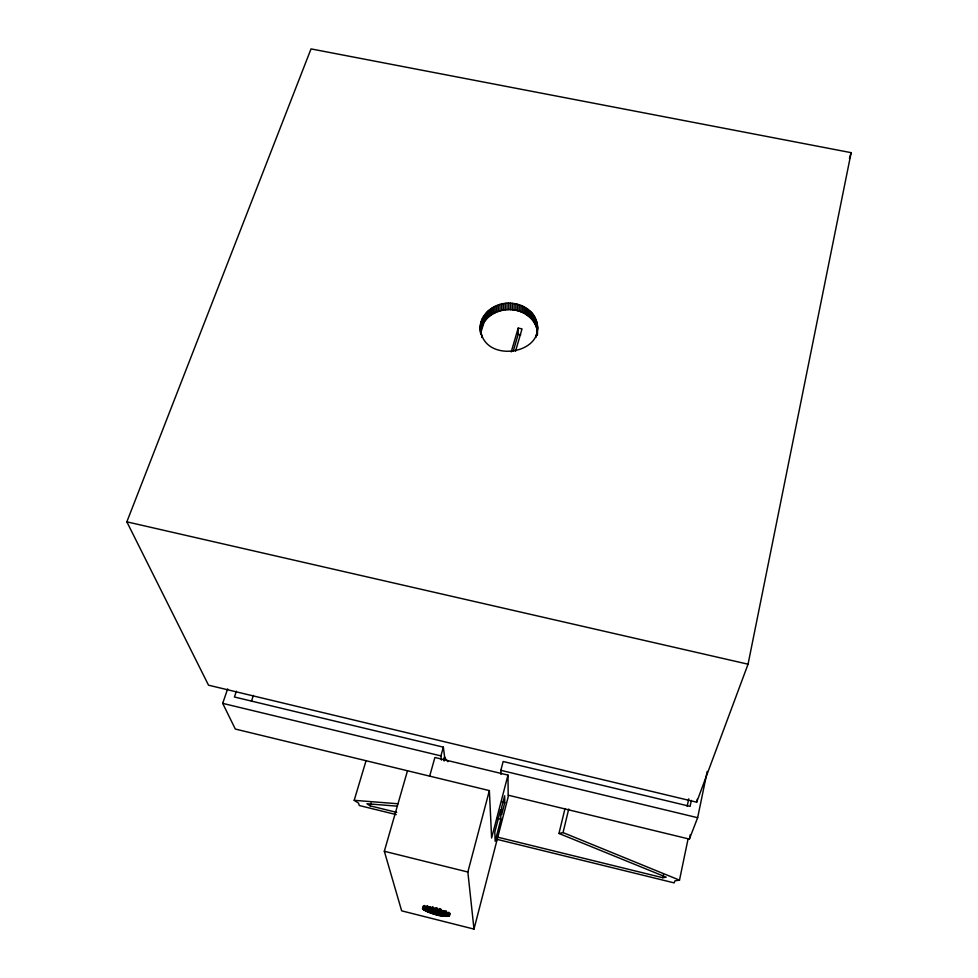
<?xml version="1.0" encoding="UTF-8"?>
<svg xmlns="http://www.w3.org/2000/svg" width="978" height="978" viewBox="0 0 978 978"><rect width="100%" height="100%" fill="white"/><g stroke="black" fill="none" stroke-linecap="round" stroke-linejoin="round"><path stroke-width="1.47" d="M537.387 334.892C538.23 321.884 526.286 311.53 514.098 310.05L514.098 303.62C497.203 300.112 476.946 313.987 480.504 332.544M515.834 310.356L515.846 303.926L514.098 303.62M517.533 310.759L517.57 304.329L515.846 303.926M513.279 351.053L518.157 334.329L518.193 328.107L522.032 328.901L515.492 351.31M519.208 311.261L519.257 304.83L517.57 304.329M520.846 311.835L520.895 305.417L519.257 304.83M522.435 312.508L522.496 306.077L520.895 305.417M523.976 313.253L524.049 306.835L522.496 306.077M525.455 314.085L525.528 307.667L524.049 306.835M526.873 314.989L526.959 308.571L525.528 307.667M528.218 315.967L528.316 309.561L526.959 308.571M529.489 317.019L529.587 310.613L528.316 309.561M530.675 318.131L530.785 311.737L529.587 310.613M531.787 319.317L531.91 312.923L530.785 311.737M532.802 320.539L532.924 314.158L531.91 312.923M533.731 321.835L533.866 315.454L532.924 314.158M533.866 315.454C554.709 353.07 481.946 367.129 480.32 327.483M534.55 323.168L534.697 316.786M535.284 324.537L535.431 318.168M535.907 325.955L536.054 319.586M536.237 337.068L536.299 334.562M536.433 327.398L536.58 321.041M536.849 328.865L536.995 322.52M537.044 335.381L537.142 331.591M537.142 330.356L537.301 324.011M537.277 335.136L537.497 325.527M537.509 329.574L537.582 327.043M514.098 310.05C499.611 307.41 481.922 316.542 480.601 332.3L480.381 325.967M748.048 664.196L851.153 152.666L311.028 48.9L126.847 521.836L208.522 685.187L696.678 802.18L748.048 664.196L126.847 521.836M508.34 795.224L689.38 839.1L697.644 817.706L707.204 771.446M496.751 839.295L674.135 882.877L674.942 880.836L679.49 880.151L688.121 838.672M696.678 802.18L697.302 799.197M689.38 839.1L690.309 834.613M687.167 806.324L688.732 798.843M691.348 800.42L690.089 806.385L503.157 761.507L500.846 770.322L500.944 774.417M497.264 837.07L662.803 877.718L663.439 874.723M662.803 877.718L666.177 877.193L558.964 833.464L565.015 808.537M558.964 833.464L563.035 832.584L568.731 809.026M429.611 776.324L434.904 757.485L507.985 775.102L491.616 838.024L489.367 790.591L235.307 729.05L222.691 703.365L227.654 688.915M504.77 802.645L501.665 814.625L501.506 807.889L504.66 795.762L504.77 802.645L502.215 802.033M500.858 819.307L495.161 841.263L494.807 832.119L500.602 809.772L500.858 819.307L497.02 818.366M407.496 770.75L384.33 851.276L401.652 910.836L473.988 929.1L508.205 796.777L507.985 775.102M473.988 929.1L467.851 872.034L489.367 790.591M443.168 916.105C462.068 916.826 433.083 906.472 428.853 907.217C410.21 906.594 439.024 916.814 443.168 916.105L444.574 910.848M444.122 916.215L445.528 910.958M445.027 916.3L446.433 911.044M445.858 916.362L446.922 912.413M446.64 916.386L447.692 912.437M447.337 916.374L448.389 912.425M447.973 916.325L449.024 912.376M448.511 916.252L449.22 913.623M448.975 916.154L449.684 913.513M449.354 916.019L450.051 913.379M436.689 914.833L438.107 909.589M437.826 915.102L439.587 908.55M438.951 915.359L440.711 908.794M440.051 915.579L441.457 910.335M441.127 915.787L442.533 910.53M442.166 915.958L443.572 910.714M431.115 913.171L432.887 906.618M432.19 913.538L433.609 908.293M433.303 913.88L434.721 908.635M434.428 914.21L436.188 907.657M435.552 914.528L437.325 907.975M424.232 910.139L425.308 906.19M424.868 910.506L425.943 906.569M425.577 910.885L427.007 905.628M426.359 911.264L427.789 906.019M427.203 911.655L428.278 907.718M428.107 912.046L429.538 906.789M429.061 912.425L430.491 907.181M430.075 912.804L431.494 907.56M422.52 908.77L423.242 906.141M422.814 909.088L423.535 906.459M423.205 909.43L424.281 905.481M423.67 909.772L424.758 905.824M441.469 760.077L440.907 755.896L443.352 747.155L234.427 696.996L236.395 691.214M443.816 759.918L444.623 757.045L443.352 747.155M443.926 760.444L444.623 757.045M444.134 760.982L444.733 757.571M511.225 351.897L518.193 328.107M396.75 812.388L370.149 805.86L371.004 802.95M849.43 158.497L851.153 152.666M396.237 814.601L359.281 805.517L358.523 803.134L354.195 800.322L365.968 761.031M480.54 333.62L484.966 319.06M251.468 701.177L253.412 695.395M354.195 800.322L397.948 803.769M397.202 806.165L366.921 803.745L370.149 805.86M518.157 334.329L520.699 334.867M222.691 703.365L440.907 755.896M500.846 770.322L697.644 817.706M384.33 851.276L467.851 872.034M563.035 832.584L679.49 880.151M447.9 761.679L444.929 758.121M480.553 324.451L480.773 330.784M480.821 332.019L480.907 334.549M481.738 320.014L481.946 326.371M481.237 321.469L481.445 327.826M481.714 334.977L481.799 337.483M480.834 322.948L481.054 329.293M483.059 317.19L483.254 323.559M482.337 318.584L482.545 324.953M484.782 314.525L484.966 320.918M483.865 315.833L484.061 322.214M485.785 313.278L485.968 319.659M488.071 310.931L488.23 317.337M486.885 312.08L487.056 318.473M489.33 309.867L489.489 316.273M490.675 308.852L490.822 315.271M492.081 307.923L492.215 314.341M493.56 307.068L493.682 313.486M495.1 306.297L495.21 312.716M496.69 305.601L496.787 312.019M498.315 304.989L498.413 311.42M500.002 304.464L500.088 310.894M501.714 304.036L501.787 310.466M503.45 303.693L503.511 310.136M505.21 303.449L505.271 309.879M506.995 303.29L507.032 309.733M508.768 303.229L508.804 309.671M510.553 303.266L510.577 309.708M512.338 303.388L512.338 309.83"/></g></svg>
